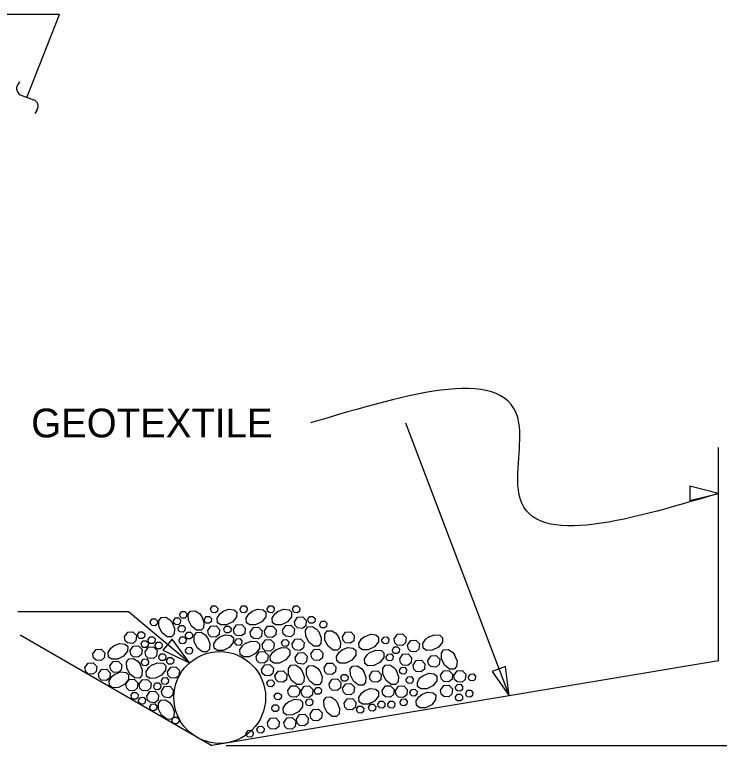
# Model space of a CAD drawing. Extents: x 0 to 2289, y 0 to 839.
# Drawn here: x 224.05 to 254.83, y 347.64 to 379.56 of the extents above; entities that cross this region are included whole.
import ezdxf

# ---------------------------------------------------------------- set-up
doc = ezdxf.new("R2010")
doc.units = 0
for name, color, linetype in [('Arrowhead Terminators CELL', 7, 'Continuous'), ('Dimension Lines', 7, 'Continuous'), ('Mis Object Lines', 7, 'Continuous'), ('Miscellaneous Lines', 7, 'Continuous'), ('Text', 7, 'Continuous')]:
    doc.layers.add(name, color=color, linetype=linetype)

msp = doc.modelspace()

# ---------------------------------------------------------------- linework, layer by layer
at = {"layer": 'Arrowhead Terminators CELL'}
for p, q in [((224.258, 376.627), (224.187, 376.509)), ((224.365, 376.031), (224.879, 375.829)), ((225.026, 375.405), (224.938, 375.244))]:
    msp.add_line(p, q, dxfattribs=at)
for points in [[(254.787, 358.647), (253.537, 358.959), (253.537, 358.334)], [(231.686, 351.246), (230.925, 352.286), (230.525, 351.806)], [(245.642, 349.809), (245.491, 351.088), (244.906, 350.866)]]:
    msp.add_lwpolyline(points, close=True, dxfattribs=at)
for centre, radius, start, end in [((224.445, 376.331), 0.311, 145.3437, 255.1426), ((224.8, 375.566), 0.276, 324.4122, 72.6977)]:
    msp.add_arc(centre, radius, start, end, dxfattribs=at)
at = {"layer": 'Dimension Lines'}
for p, q in [((241.118, 361.724), (245.642, 349.809)), ((233.282, 347.644), (262.978, 347.644))]:
    msp.add_line(p, q, dxfattribs=at)
for points in [[(224.587, 375.944), (226.004, 379.557), (221.523, 379.557)], [(232.609, 353.614), (232.693, 353.733), (232.827, 353.741), (232.921, 353.644), (232.907, 353.509), (232.824, 353.44), (232.692, 353.449), (232.63, 353.51), (232.609, 353.614)], [(233.894, 353.614), (233.978, 353.733), (234.113, 353.741), (234.206, 353.644), (234.192, 353.509), (234.11, 353.44), (233.977, 353.449), (233.915, 353.51), (233.895, 353.614)], [(235.077, 353.614), (235.161, 353.733), (235.295, 353.741), (235.388, 353.644), (235.375, 353.509), (235.292, 353.44), (235.159, 353.449), (235.097, 353.51), (235.077, 353.614)], [(236.191, 353.614), (236.275, 353.733), (236.409, 353.741), (236.502, 353.644), (236.489, 353.509), (236.406, 353.44), (236.273, 353.449), (236.211, 353.51), (236.191, 353.614)], [(236.191, 353.614), (236.275, 353.733), (236.409, 353.741), (236.502, 353.644), (236.489, 353.509), (236.406, 353.44), (236.273, 353.449), (236.211, 353.51), (236.191, 353.614)], [(231.686, 351.246), (229.016, 353.47), (224.192, 353.47)], [(231.263, 353.371), (231.347, 353.491), (231.481, 353.498), (231.575, 353.402), (231.561, 353.266), (231.478, 353.197), (231.346, 353.207), (231.283, 353.267), (231.263, 353.371)], [(232.215, 353.288), (232.319, 353.026), (232.298, 352.785), (232.189, 352.671), (231.994, 352.675), (231.772, 352.848), (231.638, 353.117), (231.633, 353.369), (231.734, 353.512), (231.936, 353.525), (232.116, 353.41), (232.221, 353.277)], [(232.335, 353.151), (232.419, 353.27), (232.553, 353.278), (232.647, 353.181), (232.633, 353.046), (232.55, 352.977), (232.418, 352.987), (232.355, 353.047), (232.335, 353.151)], [(233.132, 353.484), (233.394, 353.587), (233.635, 353.567), (233.749, 353.458), (233.746, 353.263), (233.572, 353.041), (233.304, 352.906), (233.051, 352.902), (232.908, 353.003), (232.895, 353.205), (233.01, 353.385), (233.143, 353.49)], [(234.4, 353.484), (234.662, 353.587), (234.903, 353.567), (235.017, 353.458), (235.014, 353.263), (234.84, 353.041), (234.572, 352.906), (234.319, 352.902), (234.176, 353.003), (234.163, 353.205), (234.278, 353.385), (234.411, 353.49)], [(235.531, 353.484), (235.793, 353.587), (236.034, 353.567), (236.148, 353.458), (236.145, 353.263), (235.971, 353.041), (235.703, 352.906), (235.45, 352.902), (235.307, 353.003), (235.294, 353.205), (235.409, 353.385), (235.542, 353.49)], [(236.859, 353.151), (236.943, 353.27), (237.077, 353.278), (237.17, 353.181), (237.157, 353.046), (237.074, 352.977), (236.942, 352.987), (236.879, 353.047), (236.859, 353.151)], [(229.973, 353.044), (230.058, 353.164), (230.192, 353.171), (230.285, 353.075), (230.271, 352.939), (230.189, 352.87), (230.056, 352.88), (229.994, 352.94), (229.974, 353.044)], [(230.931, 353.006), (231.035, 352.744), (231.014, 352.503), (230.906, 352.388), (230.71, 352.392), (230.488, 352.566), (230.354, 352.834), (230.35, 353.087), (230.451, 353.229), (230.652, 353.243), (230.832, 353.127), (230.938, 352.995)], [(230.986, 353.09), (231.07, 353.21), (231.204, 353.217), (231.298, 353.12), (231.284, 352.985), (231.201, 352.916), (231.069, 352.926), (231.006, 352.986), (230.986, 353.09)], [(236.269, 353.046), (236.409, 353.246), (236.633, 353.258), (236.788, 353.097), (236.766, 352.871), (236.627, 352.756), (236.407, 352.772), (236.303, 352.873), (236.269, 353.046)], [(237.373, 352.945), (237.457, 353.065), (237.591, 353.073), (237.684, 352.976), (237.671, 352.84), (237.588, 352.771), (237.456, 352.781), (237.393, 352.841), (237.373, 352.945)], [(231.188, 352.76), (231.272, 352.88), (231.406, 352.887), (231.5, 352.791), (231.486, 352.655), (231.403, 352.586), (231.271, 352.596), (231.209, 352.656), (231.188, 352.76)], [(232.483, 352.656), (232.623, 352.855), (232.846, 352.868), (233.002, 352.707), (232.979, 352.481), (232.841, 352.366), (232.62, 352.382), (232.517, 352.483), (232.483, 352.656)], [(233.189, 352.727), (233.273, 352.846), (233.407, 352.854), (233.5, 352.757), (233.487, 352.622), (233.404, 352.553), (233.272, 352.562), (233.209, 352.623), (233.189, 352.727)], [(233.602, 352.712), (233.742, 352.911), (233.966, 352.924), (234.122, 352.762), (234.099, 352.537), (233.961, 352.422), (233.74, 352.438), (233.636, 352.538), (233.603, 352.712)], [(234.338, 352.591), (234.478, 352.79), (234.702, 352.803), (234.857, 352.642), (234.835, 352.416), (234.697, 352.301), (234.476, 352.317), (234.372, 352.418), (234.338, 352.591)], [(234.959, 352.645), (235.099, 352.844), (235.323, 352.857), (235.478, 352.696), (235.456, 352.47), (235.317, 352.355), (235.097, 352.371), (234.993, 352.472), (234.959, 352.645)], [(235.75, 352.682), (235.89, 352.882), (236.113, 352.894), (236.269, 352.733), (236.246, 352.507), (236.108, 352.392), (235.887, 352.408), (235.784, 352.509), (235.75, 352.682)], [(237.338, 352.597), (237.442, 352.335), (237.421, 352.094), (237.313, 351.98), (237.117, 351.983), (236.895, 352.157), (236.761, 352.425), (236.757, 352.678), (236.858, 352.82), (237.059, 352.834), (237.239, 352.718), (237.345, 352.586)], [(238.179, 352.417), (238.283, 352.155), (238.262, 351.914), (238.153, 351.8), (237.958, 351.804), (237.736, 351.977), (237.602, 352.245), (237.597, 352.498), (237.698, 352.641), (237.9, 352.654), (238.08, 352.539), (238.185, 352.406)], [(228.846, 352.39), (228.986, 352.589), (229.21, 352.602), (229.366, 352.441), (229.343, 352.215), (229.205, 352.1), (228.984, 352.116), (228.88, 352.217), (228.847, 352.39)], [(229.418, 352.479), (229.502, 352.598), (229.637, 352.606), (229.73, 352.509), (229.716, 352.374), (229.633, 352.305), (229.501, 352.314), (229.439, 352.375), (229.418, 352.479)], [(229.878, 352.262), (229.962, 352.381), (230.096, 352.389), (230.189, 352.292), (230.176, 352.157), (230.093, 352.088), (229.961, 352.097), (229.898, 352.158), (229.878, 352.262)], [(231.228, 352.259), (231.312, 352.378), (231.446, 352.386), (231.539, 352.289), (231.526, 352.154), (231.443, 352.085), (231.311, 352.095), (231.248, 352.155), (231.228, 352.259)], [(231.51, 352.465), (231.594, 352.585), (231.729, 352.592), (231.822, 352.496), (231.808, 352.36), (231.725, 352.291), (231.593, 352.301), (231.531, 352.361), (231.51, 352.465)], [(232.47, 352.349), (232.574, 352.087), (232.553, 351.846), (232.444, 351.732), (232.249, 351.735), (232.027, 351.909), (231.893, 352.177), (231.888, 352.43), (231.99, 352.573), (232.191, 352.586), (232.371, 352.471), (232.477, 352.338)], [(232.985, 352.365), (233.247, 352.469), (233.488, 352.448), (233.602, 352.34), (233.599, 352.144), (233.425, 351.922), (233.157, 351.788), (232.904, 351.784), (232.762, 351.885), (232.748, 352.086), (232.864, 352.266), (232.996, 352.372)], [(238.365, 352.392), (238.505, 352.591), (238.729, 352.604), (238.884, 352.442), (238.862, 352.217), (238.724, 352.102), (238.503, 352.118), (238.399, 352.218), (238.365, 352.392)], [(239.323, 352.392), (239.585, 352.496), (239.825, 352.476), (239.94, 352.367), (239.936, 352.171), (239.762, 351.95), (239.494, 351.815), (239.241, 351.811), (239.099, 351.912), (239.085, 352.113), (239.201, 352.294), (239.333, 352.399)], [(240.084, 352.252), (240.168, 352.372), (240.302, 352.379), (240.395, 352.283), (240.382, 352.147), (240.299, 352.078), (240.167, 352.088), (240.104, 352.148), (240.084, 352.252)], [(240.625, 352.302), (240.765, 352.501), (240.989, 352.514), (241.144, 352.353), (241.122, 352.127), (240.984, 352.012), (240.763, 352.028), (240.659, 352.129), (240.625, 352.302)], [(242.116, 352.373), (242.378, 352.476), (242.619, 352.456), (242.733, 352.347), (242.729, 352.152), (242.556, 351.93), (242.287, 351.796), (242.034, 351.791), (241.892, 351.892), (241.879, 352.094), (241.994, 352.274), (242.126, 352.379)], [(228.371, 351.985), (228.633, 352.089), (228.873, 352.068), (228.988, 351.959), (228.984, 351.764), (228.81, 351.542), (228.542, 351.408), (228.289, 351.403), (228.147, 351.504), (228.133, 351.706), (228.249, 351.886), (228.381, 351.992)], [(229.092, 351.784), (229.233, 351.983), (229.456, 351.996), (229.612, 351.835), (229.589, 351.609), (229.451, 351.494), (229.23, 351.51), (229.126, 351.611), (229.093, 351.784)], [(229.579, 352.09), (229.664, 352.209), (229.798, 352.217), (229.891, 352.12), (229.877, 351.985), (229.795, 351.916), (229.662, 351.925), (229.6, 351.986), (229.58, 352.089)], [(230.184, 352.031), (230.268, 352.151), (230.402, 352.158), (230.496, 352.061), (230.482, 351.926), (230.399, 351.857), (230.267, 351.867), (230.205, 351.927), (230.184, 352.031)], [(233.666, 352.182), (233.75, 352.302), (233.884, 352.31), (233.978, 352.213), (233.964, 352.077), (233.881, 352.008), (233.749, 352.018), (233.687, 352.078), (233.666, 352.182)], [(234.124, 352.095), (234.386, 352.199), (234.627, 352.178), (234.741, 352.069), (234.738, 351.874), (234.564, 351.652), (234.296, 351.518), (234.043, 351.513), (233.9, 351.615), (233.887, 351.816), (234.002, 351.996), (234.135, 352.102)], [(234.859, 352.054), (234.999, 352.254), (235.223, 352.266), (235.378, 352.105), (235.356, 351.879), (235.217, 351.764), (234.997, 351.78), (234.893, 351.881), (234.859, 352.054)], [(235.709, 352.136), (235.793, 352.256), (235.927, 352.264), (236.02, 352.167), (236.007, 352.031), (235.924, 351.962), (235.791, 351.972), (235.729, 352.032), (235.709, 352.136)], [(236.168, 352.085), (236.308, 352.284), (236.531, 352.297), (236.687, 352.136), (236.664, 351.91), (236.526, 351.795), (236.305, 351.811), (236.202, 351.912), (236.168, 352.085)], [(241.211, 352.025), (241.351, 352.224), (241.575, 352.237), (241.73, 352.076), (241.708, 351.85), (241.57, 351.735), (241.349, 351.751), (241.245, 351.852), (241.211, 352.025)], [(227.466, 351.637), (227.606, 351.837), (227.83, 351.849), (227.985, 351.688), (227.962, 351.462), (227.824, 351.347), (227.604, 351.363), (227.5, 351.464), (227.466, 351.637)], [(229.751, 351.731), (229.891, 351.93), (230.114, 351.943), (230.27, 351.781), (230.247, 351.556), (230.109, 351.441), (229.888, 351.457), (229.785, 351.557), (229.751, 351.731)], [(231.51, 351.801), (231.594, 351.92), (231.729, 351.928), (231.822, 351.831), (231.808, 351.696), (231.725, 351.627), (231.593, 351.637), (231.531, 351.697), (231.51, 351.801)], [(234.595, 351.527), (234.735, 351.727), (234.959, 351.739), (235.115, 351.578), (235.092, 351.352), (234.954, 351.237), (234.733, 351.253), (234.629, 351.354), (234.596, 351.527)], [(235.453, 351.817), (235.715, 351.921), (235.955, 351.9), (236.07, 351.791), (236.066, 351.596), (235.892, 351.374), (235.624, 351.24), (235.371, 351.236), (235.229, 351.337), (235.215, 351.538), (235.331, 351.718), (235.463, 351.824)], [(236.3, 351.488), (236.44, 351.687), (236.663, 351.7), (236.819, 351.539), (236.796, 351.313), (236.658, 351.198), (236.437, 351.214), (236.333, 351.315), (236.3, 351.488)], [(236.991, 351.639), (237.132, 351.839), (237.355, 351.851), (237.511, 351.69), (237.488, 351.464), (237.35, 351.35), (237.129, 351.366), (237.025, 351.466), (236.992, 351.639)], [(238.338, 351.811), (238.6, 351.915), (238.841, 351.894), (238.955, 351.786), (238.951, 351.59), (238.778, 351.368), (238.509, 351.234), (238.257, 351.23), (238.114, 351.331), (238.101, 351.532), (238.216, 351.713), (238.349, 351.818)], [(239.563, 351.704), (239.825, 351.808), (240.065, 351.787), (240.18, 351.679), (240.176, 351.483), (240.002, 351.261), (239.734, 351.127), (239.481, 351.123), (239.339, 351.224), (239.325, 351.425), (239.441, 351.606), (239.573, 351.711)], [(240.547, 351.824), (240.631, 351.943), (240.765, 351.951), (240.858, 351.854), (240.845, 351.719), (240.762, 351.65), (240.629, 351.659), (240.567, 351.72), (240.547, 351.824)], [(243.267, 351.589), (243.37, 351.327), (243.35, 351.086), (243.241, 350.972), (243.046, 350.976), (242.824, 351.149), (242.69, 351.417), (242.685, 351.67), (242.786, 351.813), (242.988, 351.826), (243.168, 351.711), (243.273, 351.578)], [(229.521, 351.201), (229.625, 350.939), (229.604, 350.698), (229.496, 350.584), (229.3, 350.588), (229.078, 350.761), (228.944, 351.03), (228.94, 351.283), (229.041, 351.425), (229.242, 351.438), (229.423, 351.323), (229.528, 351.191)], [(229.584, 351.296), (229.668, 351.416), (229.803, 351.424), (229.896, 351.327), (229.882, 351.191), (229.8, 351.122), (229.667, 351.132), (229.605, 351.192), (229.585, 351.296)], [(230.347, 351.521), (230.431, 351.64), (230.565, 351.648), (230.658, 351.551), (230.645, 351.416), (230.562, 351.347), (230.429, 351.357), (230.367, 351.417), (230.347, 351.521)], [(230.688, 351.358), (230.772, 351.478), (230.906, 351.485), (230.999, 351.389), (230.986, 351.253), (230.903, 351.184), (230.77, 351.194), (230.708, 351.254), (230.688, 351.358)], [(240.272, 351.515), (240.357, 351.635), (240.491, 351.643), (240.584, 351.546), (240.57, 351.41), (240.488, 351.341), (240.355, 351.351), (240.293, 351.411), (240.273, 351.515)], [(240.865, 351.428), (241.005, 351.627), (241.229, 351.64), (241.384, 351.479), (241.362, 351.253), (241.224, 351.138), (241.003, 351.154), (240.899, 351.255), (240.865, 351.428)], [(241.451, 351.151), (241.591, 351.35), (241.815, 351.363), (241.97, 351.202), (241.948, 350.976), (241.809, 350.861), (241.589, 350.877), (241.485, 350.978), (241.451, 351.151)], [(242.095, 351.357), (242.235, 351.556), (242.458, 351.569), (242.614, 351.408), (242.591, 351.182), (242.453, 351.067), (242.232, 351.083), (242.129, 351.184), (242.095, 351.357)], [(227.12, 351.04), (227.26, 351.24), (227.484, 351.252), (227.639, 351.091), (227.617, 350.865), (227.478, 350.75), (227.258, 350.766), (227.154, 350.867), (227.12, 351.04)], [(228.211, 351.113), (228.351, 351.313), (228.575, 351.325), (228.731, 351.164), (228.708, 350.938), (228.57, 350.823), (228.349, 350.839), (228.245, 350.94), (228.212, 351.113)], [(230.03, 351.151), (230.292, 351.255), (230.533, 351.234), (230.647, 351.125), (230.643, 350.93), (230.47, 350.708), (230.201, 350.574), (229.949, 350.569), (229.806, 350.67), (229.793, 350.872), (229.908, 351.052), (230.04, 351.157)], [(230.725, 350.863), (230.865, 351.062), (231.089, 351.075), (231.244, 350.914), (231.222, 350.688), (231.084, 350.573), (230.863, 350.589), (230.759, 350.69), (230.725, 350.863)], [(234.833, 350.965), (234.973, 351.165), (235.197, 351.177), (235.352, 351.016), (235.33, 350.79), (235.192, 350.676), (234.971, 350.692), (234.867, 350.792), (234.833, 350.965)], [(236.591, 350.921), (236.695, 350.659), (236.674, 350.418), (236.565, 350.304), (236.37, 350.307), (236.148, 350.481), (236.014, 350.749), (236.009, 351.002), (236.111, 351.144), (236.312, 351.158), (236.492, 351.042), (236.598, 350.91)], [(237.372, 350.902), (237.476, 350.64), (237.455, 350.399), (237.346, 350.284), (237.151, 350.288), (236.929, 350.462), (236.795, 350.73), (236.79, 350.983), (236.892, 351.125), (237.093, 351.139), (237.273, 351.023), (237.379, 350.891)], [(237.565, 351.029), (237.705, 351.228), (237.929, 351.241), (238.084, 351.08), (238.061, 350.854), (237.923, 350.739), (237.703, 350.755), (237.599, 350.856), (237.565, 351.029)], [(239.29, 350.887), (239.394, 350.625), (239.373, 350.384), (239.264, 350.27), (239.069, 350.273), (238.847, 350.447), (238.713, 350.715), (238.708, 350.968), (238.81, 351.11), (239.011, 351.124), (239.191, 351.008), (239.297, 350.876)], [(240.713, 350.921), (240.817, 350.659), (240.796, 350.418), (240.688, 350.304), (240.492, 350.307), (240.27, 350.481), (240.136, 350.749), (240.132, 351.002), (240.233, 351.144), (240.434, 351.158), (240.615, 351.042), (240.72, 350.91)], [(240.855, 350.933), (240.939, 351.052), (241.073, 351.06), (241.167, 350.963), (241.153, 350.828), (241.07, 350.759), (240.938, 350.768), (240.875, 350.829), (240.855, 350.933)], [(227.706, 350.763), (227.846, 350.963), (228.069, 350.975), (228.225, 350.814), (228.202, 350.588), (228.064, 350.473), (227.843, 350.489), (227.74, 350.59), (227.706, 350.763)], [(228.411, 350.746), (228.673, 350.85), (228.913, 350.829), (229.028, 350.72), (229.024, 350.525), (228.851, 350.303), (228.582, 350.169), (228.329, 350.164), (228.187, 350.266), (228.174, 350.467), (228.289, 350.647), (228.421, 350.753)], [(235.419, 350.689), (235.559, 350.888), (235.783, 350.901), (235.938, 350.739), (235.916, 350.514), (235.778, 350.399), (235.557, 350.415), (235.453, 350.515), (235.419, 350.689)], [(238.301, 350.619), (238.385, 350.739), (238.519, 350.746), (238.612, 350.65), (238.599, 350.514), (238.516, 350.445), (238.383, 350.455), (238.321, 350.515), (238.301, 350.619)], [(239.541, 350.689), (239.682, 350.888), (239.905, 350.901), (240.061, 350.739), (240.038, 350.514), (239.9, 350.399), (239.679, 350.415), (239.575, 350.515), (239.542, 350.689)], [(241.874, 350.689), (242.136, 350.793), (242.377, 350.772), (242.491, 350.663), (242.487, 350.468), (242.314, 350.246), (242.045, 350.112), (241.793, 350.108), (241.65, 350.209), (241.637, 350.41), (241.752, 350.59), (241.885, 350.696)], [(242.655, 350.707), (242.795, 350.907), (243.019, 350.919), (243.174, 350.758), (243.152, 350.532), (243.014, 350.417), (242.793, 350.433), (242.689, 350.534), (242.655, 350.707)], [(243.231, 350.699), (243.371, 350.898), (243.595, 350.911), (243.75, 350.75), (243.728, 350.524), (243.59, 350.409), (243.369, 350.425), (243.265, 350.526), (243.231, 350.699)], [(243.869, 350.637), (243.953, 350.757), (244.087, 350.765), (244.18, 350.668), (244.167, 350.532), (244.084, 350.463), (243.951, 350.473), (243.889, 350.533), (243.869, 350.637)], [(228.91, 350.32), (229.05, 350.519), (229.274, 350.532), (229.429, 350.37), (229.407, 350.145), (229.269, 350.03), (229.048, 350.046), (228.944, 350.146), (228.91, 350.32)], [(229.486, 350.311), (229.626, 350.51), (229.85, 350.523), (230.005, 350.362), (229.983, 350.136), (229.845, 350.021), (229.624, 350.037), (229.52, 350.138), (229.486, 350.311)], [(230.459, 350.481), (230.543, 350.601), (230.677, 350.608), (230.771, 350.512), (230.757, 350.376), (230.674, 350.307), (230.542, 350.317), (230.479, 350.377), (230.459, 350.481)], [(235.066, 350.379), (235.15, 350.499), (235.284, 350.507), (235.377, 350.41), (235.364, 350.274), (235.281, 350.205), (235.148, 350.215), (235.086, 350.275), (235.066, 350.379)], [(237.78, 350.336), (237.92, 350.535), (238.144, 350.548), (238.3, 350.386), (238.277, 350.161), (238.139, 350.046), (237.918, 350.062), (237.814, 350.162), (237.781, 350.336)], [(241.146, 350.521), (241.23, 350.641), (241.365, 350.649), (241.458, 350.552), (241.444, 350.416), (241.362, 350.348), (241.229, 350.357), (241.167, 350.418), (241.146, 350.521)], [(230.123, 350.25), (230.208, 350.369), (230.342, 350.377), (230.435, 350.28), (230.421, 350.145), (230.339, 350.076), (230.206, 350.085), (230.144, 350.146), (230.124, 350.249)], [(230.457, 350.018), (230.597, 350.217), (230.821, 350.23), (230.976, 350.069), (230.953, 349.843), (230.815, 349.728), (230.595, 349.744), (230.491, 349.845), (230.457, 350.018)], [(235.98, 350.039), (236.12, 350.238), (236.343, 350.251), (236.499, 350.09), (236.476, 349.864), (236.338, 349.749), (236.117, 349.765), (236.013, 349.866), (235.98, 350.039)], [(236.556, 350.031), (236.696, 350.23), (236.919, 350.243), (237.075, 350.081), (237.052, 349.856), (236.914, 349.741), (236.693, 349.757), (236.59, 349.857), (236.556, 350.031)], [(237.142, 350.05), (237.226, 350.17), (237.36, 350.177), (237.454, 350.081), (237.44, 349.945), (237.357, 349.876), (237.225, 349.886), (237.162, 349.946), (237.142, 350.05)], [(238.372, 350.138), (238.512, 350.337), (238.736, 350.35), (238.891, 350.189), (238.869, 349.963), (238.731, 349.848), (238.51, 349.864), (238.406, 349.965), (238.372, 350.138)], [(239.321, 350.021), (239.583, 350.125), (239.823, 350.104), (239.938, 349.995), (239.934, 349.8), (239.761, 349.578), (239.492, 349.444), (239.239, 349.439), (239.097, 349.54), (239.084, 349.742), (239.199, 349.922), (239.331, 350.028)], [(240.102, 350.039), (240.242, 350.238), (240.466, 350.251), (240.621, 350.09), (240.599, 349.864), (240.46, 349.749), (240.24, 349.765), (240.136, 349.866), (240.102, 350.039)], [(240.678, 350.031), (240.818, 350.23), (241.042, 350.243), (241.197, 350.081), (241.175, 349.856), (241.037, 349.741), (240.816, 349.757), (240.712, 349.857), (240.678, 350.031)], [(241.315, 349.969), (241.399, 350.089), (241.534, 350.096), (241.627, 350), (241.613, 349.864), (241.531, 349.795), (241.398, 349.805), (241.336, 349.865), (241.315, 349.969)], [(242.65, 350.06), (242.79, 350.259), (243.013, 350.272), (243.169, 350.111), (243.146, 349.885), (243.008, 349.77), (242.787, 349.786), (242.683, 349.887), (242.65, 350.06)], [(243.304, 350.187), (243.388, 350.306), (243.522, 350.314), (243.616, 350.217), (243.602, 350.082), (243.519, 350.013), (243.387, 350.022), (243.324, 350.083), (243.304, 350.187)], [(229.132, 349.832), (229.216, 349.951), (229.35, 349.959), (229.443, 349.862), (229.43, 349.727), (229.347, 349.658), (229.214, 349.667), (229.152, 349.728), (229.132, 349.832)], [(229.82, 349.799), (229.96, 349.998), (230.184, 350.011), (230.339, 349.849), (230.316, 349.624), (230.178, 349.509), (229.958, 349.525), (229.854, 349.625), (229.82, 349.799)], [(235.387, 349.805), (235.471, 349.925), (235.605, 349.932), (235.698, 349.836), (235.685, 349.7), (235.602, 349.631), (235.47, 349.641), (235.407, 349.701), (235.387, 349.805)], [(241.823, 349.863), (242.085, 349.967), (242.326, 349.946), (242.44, 349.837), (242.436, 349.642), (242.263, 349.42), (241.994, 349.286), (241.742, 349.282), (241.599, 349.383), (241.586, 349.584), (241.701, 349.764), (241.834, 349.87)], [(243.304, 349.758), (243.388, 349.878), (243.522, 349.886), (243.616, 349.789), (243.602, 349.653), (243.519, 349.584), (243.387, 349.594), (243.324, 349.654), (243.304, 349.758)], [(243.75, 349.93), (243.834, 350.049), (243.968, 350.057), (244.061, 349.96), (244.048, 349.825), (243.965, 349.756), (243.832, 349.765), (243.77, 349.826), (243.75, 349.93)], [(229.458, 349.621), (229.543, 349.741), (229.677, 349.749), (229.77, 349.652), (229.756, 349.516), (229.674, 349.447), (229.541, 349.457), (229.479, 349.517), (229.459, 349.621)], [(229.949, 349.33), (230.033, 349.45), (230.167, 349.458), (230.26, 349.361), (230.247, 349.225), (230.164, 349.157), (230.031, 349.166), (229.969, 349.227), (229.949, 349.33)], [(230.913, 349.397), (231.017, 349.135), (230.996, 348.894), (230.887, 348.78), (230.692, 348.783), (230.47, 348.957), (230.336, 349.225), (230.331, 349.478), (230.433, 349.62), (230.634, 349.634), (230.814, 349.518), (230.92, 349.386)], [(236.011, 349.553), (236.273, 349.657), (236.514, 349.636), (236.628, 349.527), (236.625, 349.332), (236.451, 349.11), (236.183, 348.976), (235.93, 348.971), (235.788, 349.072), (235.774, 349.274), (235.89, 349.454), (236.022, 349.559)], [(236.76, 349.549), (236.844, 349.668), (236.978, 349.676), (237.071, 349.579), (237.058, 349.444), (236.975, 349.375), (236.842, 349.384), (236.78, 349.445), (236.76, 349.549)], [(238.138, 349.521), (238.242, 349.259), (238.221, 349.018), (238.112, 348.903), (237.917, 348.907), (237.695, 349.081), (237.561, 349.349), (237.557, 349.602), (237.658, 349.744), (237.859, 349.758), (238.039, 349.642), (238.145, 349.51)], [(238.434, 349.482), (238.575, 349.682), (238.798, 349.694), (238.954, 349.533), (238.931, 349.307), (238.793, 349.192), (238.572, 349.208), (238.468, 349.309), (238.435, 349.482)], [(239.509, 349.319), (239.593, 349.438), (239.728, 349.446), (239.821, 349.349), (239.807, 349.214), (239.724, 349.145), (239.592, 349.154), (239.53, 349.215), (239.509, 349.319)], [(239.912, 349.45), (239.996, 349.57), (240.13, 349.577), (240.224, 349.481), (240.21, 349.345), (240.127, 349.276), (239.995, 349.286), (239.932, 349.346), (239.912, 349.45)], [(240.346, 349.45), (240.43, 349.57), (240.565, 349.577), (240.658, 349.481), (240.644, 349.345), (240.561, 349.276), (240.429, 349.286), (240.367, 349.346), (240.346, 349.45)], [(240.882, 349.549), (240.966, 349.668), (241.1, 349.676), (241.193, 349.579), (241.18, 349.444), (241.097, 349.375), (240.965, 349.384), (240.902, 349.445), (240.882, 349.549)], [(235.281, 349.292), (235.365, 349.412), (235.499, 349.419), (235.592, 349.323), (235.579, 349.187), (235.496, 349.118), (235.363, 349.128), (235.301, 349.188), (235.281, 349.292)], [(236.954, 349.011), (237.094, 349.21), (237.317, 349.223), (237.473, 349.062), (237.45, 348.836), (237.312, 348.721), (237.091, 348.737), (236.988, 348.838), (236.954, 349.011)], [(238.985, 349.232), (239.069, 349.352), (239.204, 349.36), (239.297, 349.263), (239.283, 349.127), (239.2, 349.058), (239.068, 349.068), (239.006, 349.128), (238.985, 349.232)], [(230.92, 348.757), (231.004, 348.877), (231.138, 348.884), (231.231, 348.788), (231.218, 348.652), (231.135, 348.583), (231.003, 348.593), (230.94, 348.653), (230.92, 348.757)], [(235.089, 348.638), (235.229, 348.837), (235.452, 348.85), (235.608, 348.689), (235.585, 348.463), (235.447, 348.348), (235.226, 348.364), (235.122, 348.465), (235.089, 348.638)], [(235.811, 348.646), (235.951, 348.845), (236.175, 348.858), (236.33, 348.697), (236.308, 348.471), (236.17, 348.356), (235.949, 348.372), (235.845, 348.473), (235.811, 348.646)], [(236.354, 348.792), (236.495, 348.992), (236.718, 349.004), (236.874, 348.843), (236.851, 348.617), (236.713, 348.502), (236.492, 348.518), (236.388, 348.619), (236.355, 348.792)], [(234.158, 348.18), (234.242, 348.299), (234.376, 348.307), (234.469, 348.21), (234.456, 348.075), (234.373, 348.006), (234.24, 348.015), (234.178, 348.076), (234.158, 348.18)], [(234.629, 348.352), (234.713, 348.471), (234.847, 348.479), (234.94, 348.382), (234.927, 348.247), (234.844, 348.178), (234.711, 348.188), (234.649, 348.248), (234.629, 348.352)]]:
    msp.add_lwpolyline(points, dxfattribs=at)
msp.add_spline([(254.787, 358.647), (246.072, 358.647), (246.072, 361.724), (236.976, 361.724)], degree=3, dxfattribs=at)
at = {"layer": 'Mis Object Lines'}
msp.add_circle((233.005, 349.737), 2.004, dxfattribs=at)
at = {"layer": 'Miscellaneous Lines'}
for p, q in [((254.787, 351.333), (254.787, 360.647)), ((224.296, 352.474), (232.657, 347.644)), ((254.787, 351.333), (232.657, 347.644))]:
    msp.add_line(p, q, dxfattribs=at)

# ---------------------------------------------------------------- texts
at = {"layer": 'Text'}
msp.add_text('GEOTEXTILE', height=1.2554, dxfattribs=at).set_placement((224.773, 361.096))

doc.saveas('drawing.dxf')
